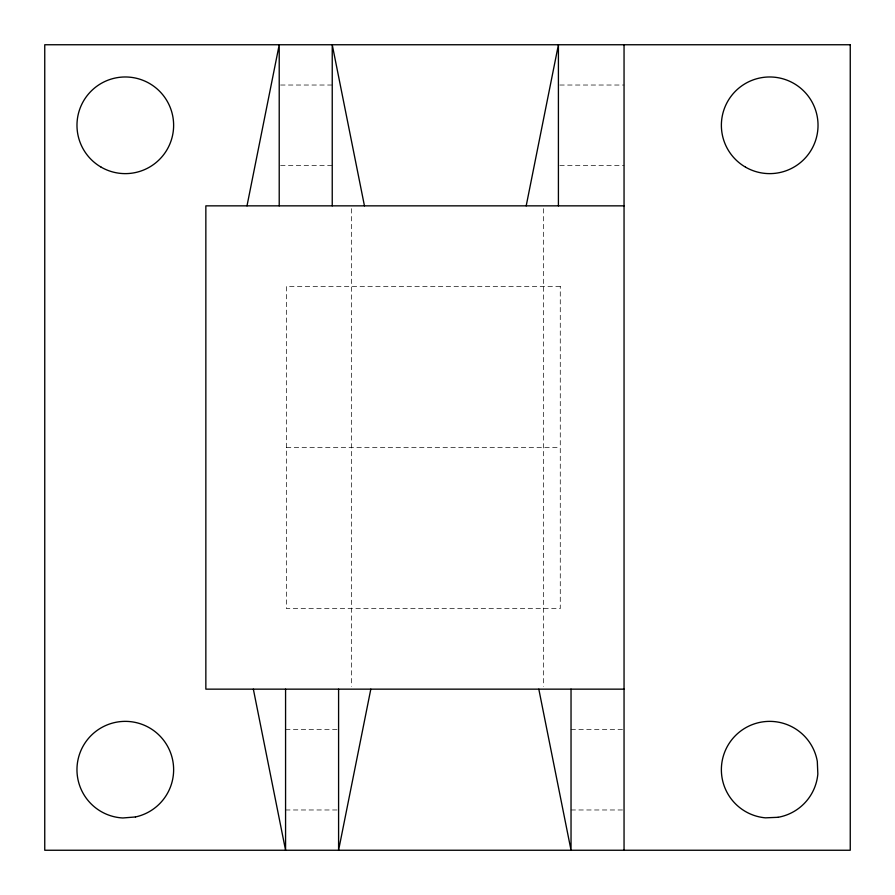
<?xml version="1.0" encoding="UTF-8"?>
<svg xmlns="http://www.w3.org/2000/svg" width="895" height="895" viewBox="0 0 895 895"><rect width="100%" height="100%" fill="white"/><g stroke="black" fill="none" stroke-linecap="round" stroke-linejoin="round"><path stroke-width="0.67" stroke-dasharray="4.47 3.36" d="M280.616 85.025L332.235 85.025M559.8 85.025L624.05 85.025M280.616 165.575L332.235 165.575M559.8 165.575L624.05 165.575M286.4 447.5L560.27 447.5M285.572 729.425L337.191 729.425M571.032 729.425L622.651 729.425M285.572 809.975L337.191 809.975M571.032 809.975L622.651 809.975M543.545 208.647L543.545 686.353M351.455 208.647L351.455 686.353M560.27 286.4L286.4 286.4L286.4 608.6L560.27 608.6L560.27 286.4"/><path stroke-width="1.34" d="M246.998 205.85L279.218 44.75L279.218 205.85M370.81 689.15L338.59 850.25L338.59 689.15M526.193 205.85L558.413 44.75L558.413 205.85M624.05 205.85L205.85 205.85L205.85 689.15L624.05 689.15M538.812 689.15L571.032 850.25L571.032 689.15M364.455 205.85L332.235 44.75L332.235 205.85M253.352 689.15L285.572 850.25L285.572 689.15M624.05 44.75L624.05 850.25M135.447 816.956L122.872 817.974A48.33 48.33 0 0 1 82.575 747.101A48.33 48.33 0 0 1 163.841 740.534A48.33 48.33 0 0 1 135.447 816.956M778.046 817.303L765.438 817.84A48.33 48.33 0 0 1 721.37 769.655A48.33 48.33 0 0 1 765.538 721.549A48.33 48.33 0 0 1 817.303 761.354L817.84 773.962A48.33 48.33 0 0 1 778.046 817.303M850.25 44.75L44.75 44.75L44.75 850.25L850.25 850.25L850.25 44.75M101.135 167.152A48.33 48.33 0 0 0 173.63 125.3A48.33 48.33 0 0 0 101.135 83.448A48.33 48.33 0 0 0 101.135 167.152M745.535 167.152A48.33 48.33 0 0 0 818.03 125.3A48.33 48.33 0 0 0 745.535 83.448A48.33 48.33 0 0 0 745.535 167.152"/></g></svg>
